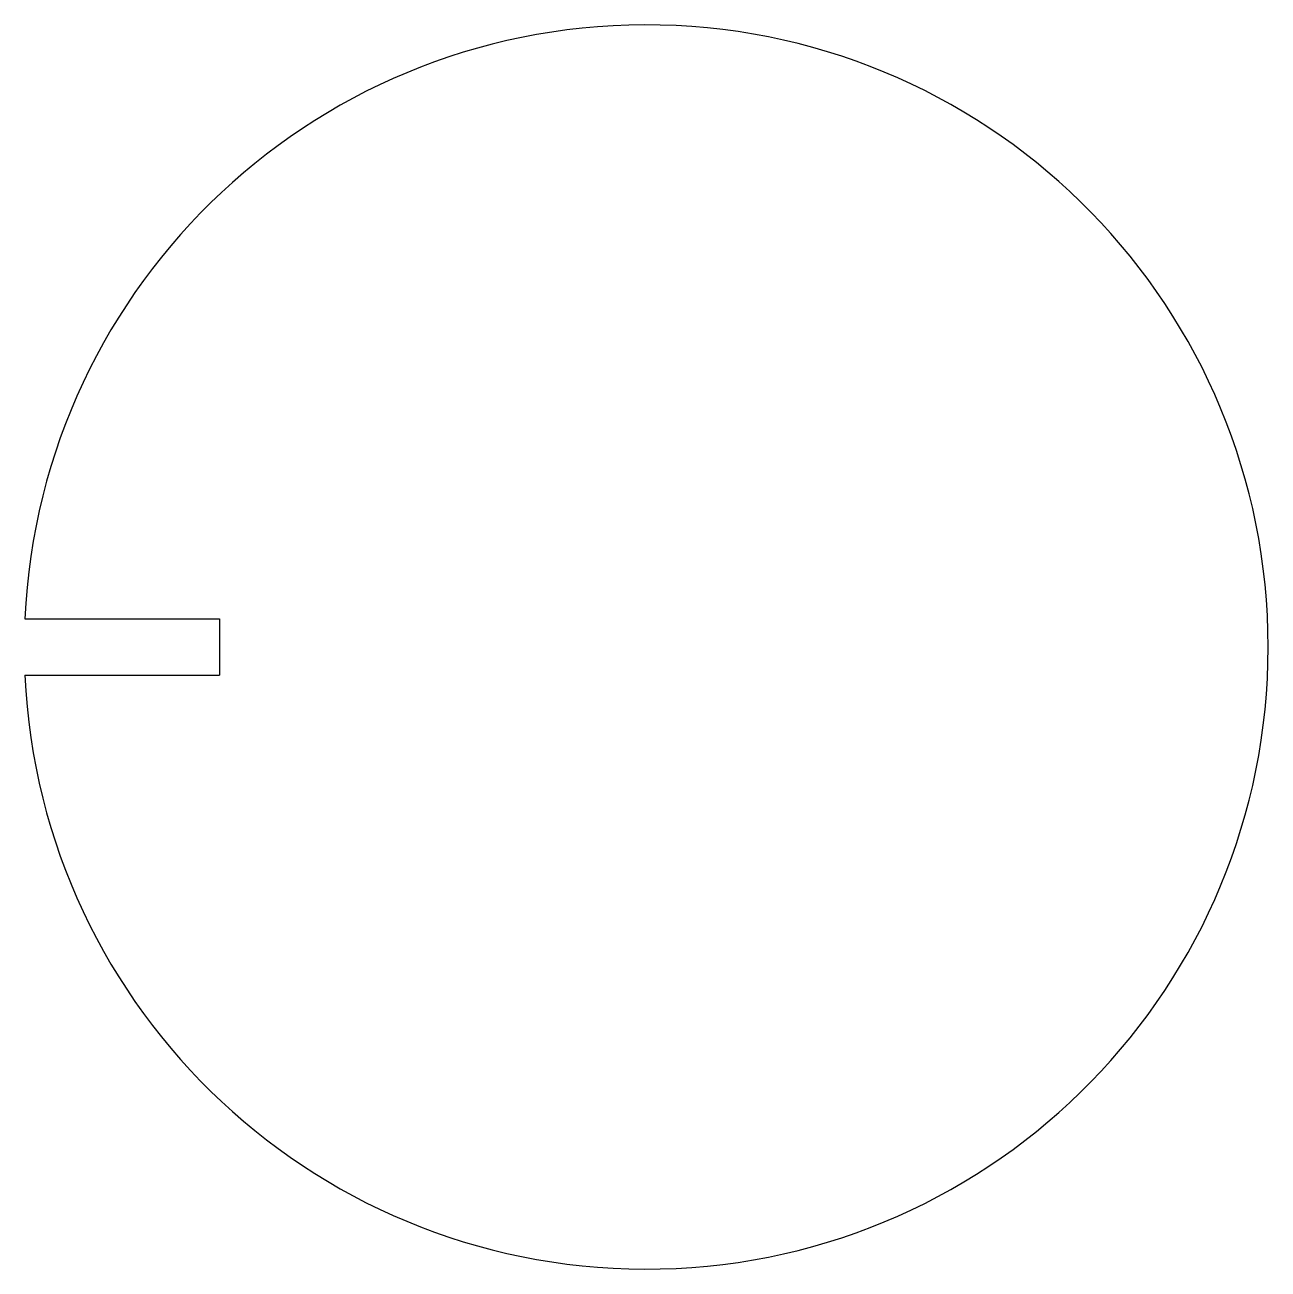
# Model space of a CAD drawing. Header units: millimetres. Extents: x -35 to 35, y -35 to 35.
import ezdxf

# ---------------------------------------------------------------- set-up
doc = ezdxf.new("R2010")
doc.units = ezdxf.units.MM
doc.header["$MEASUREMENT"] = 0

msp = doc.modelspace()

# ---------------------------------------------------------------- linework, layer by layer
for p, q in [((-34.964, 1.587), (-24.02, 1.587)), ((-24.02, 1.587), (-24.02, -1.587)), ((-34.964, -1.587), (-24.02, -1.587))]:
    msp.add_line(p, q)
msp.add_arc((0, 0), 35, 182.59966, 177.40034)

doc.saveas('drawing.dxf')
